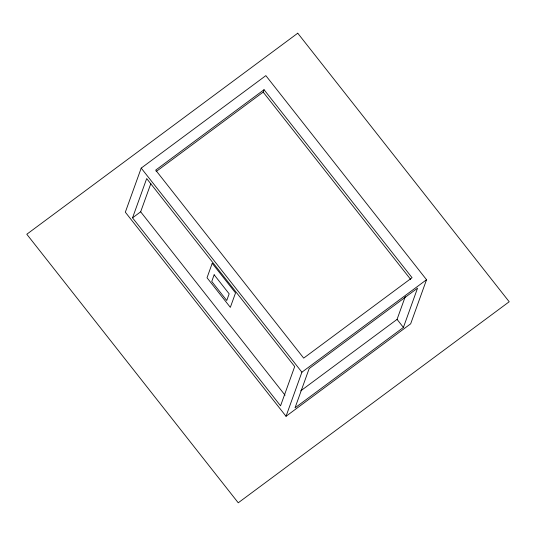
<?xml version="1.0" encoding="UTF-8"?>
<svg xmlns="http://www.w3.org/2000/svg" width="536" height="536" viewBox="0 0 536 536"><rect width="100%" height="100%" fill="white"/><g stroke="black" fill="none" stroke-linecap="round" stroke-linejoin="round"><path stroke-width="0.8" d="M141.203 168.103L125.33 212.189L286.03 416.284L410.67 323.811L426.542 279.725L265.843 75.63L141.203 168.103L301.902 372.198L286.03 416.284M132.539 217.844L146.683 178.568L294.693 366.55L280.556 405.826L132.539 217.844L140.667 211.807L150.851 183.533M156.144 171.54L263.189 92.118L264.054 89.713L412.07 277.702L303.684 358.115L155.674 170.126L264.054 89.713M300.723 390.858L397.062 319.382L405.263 296.602M403.407 327.436L417.544 288.16L309.165 368.574L295.028 407.849L403.407 327.436L397.062 319.382M301.902 372.198L426.542 279.725M263.189 92.118L410.683 279.45M140.667 211.807L285.058 395.193M212.216 263.317L207.023 277.749L230.339 307.356L235.532 292.924L212.216 263.317M214.145 274.774L211.747 281.447L226.748 300.508L229.153 293.835L214.145 274.774M297.755 33.205L26.8 234.245L238.245 502.795L509.2 301.755L297.755 33.205"/></g></svg>
